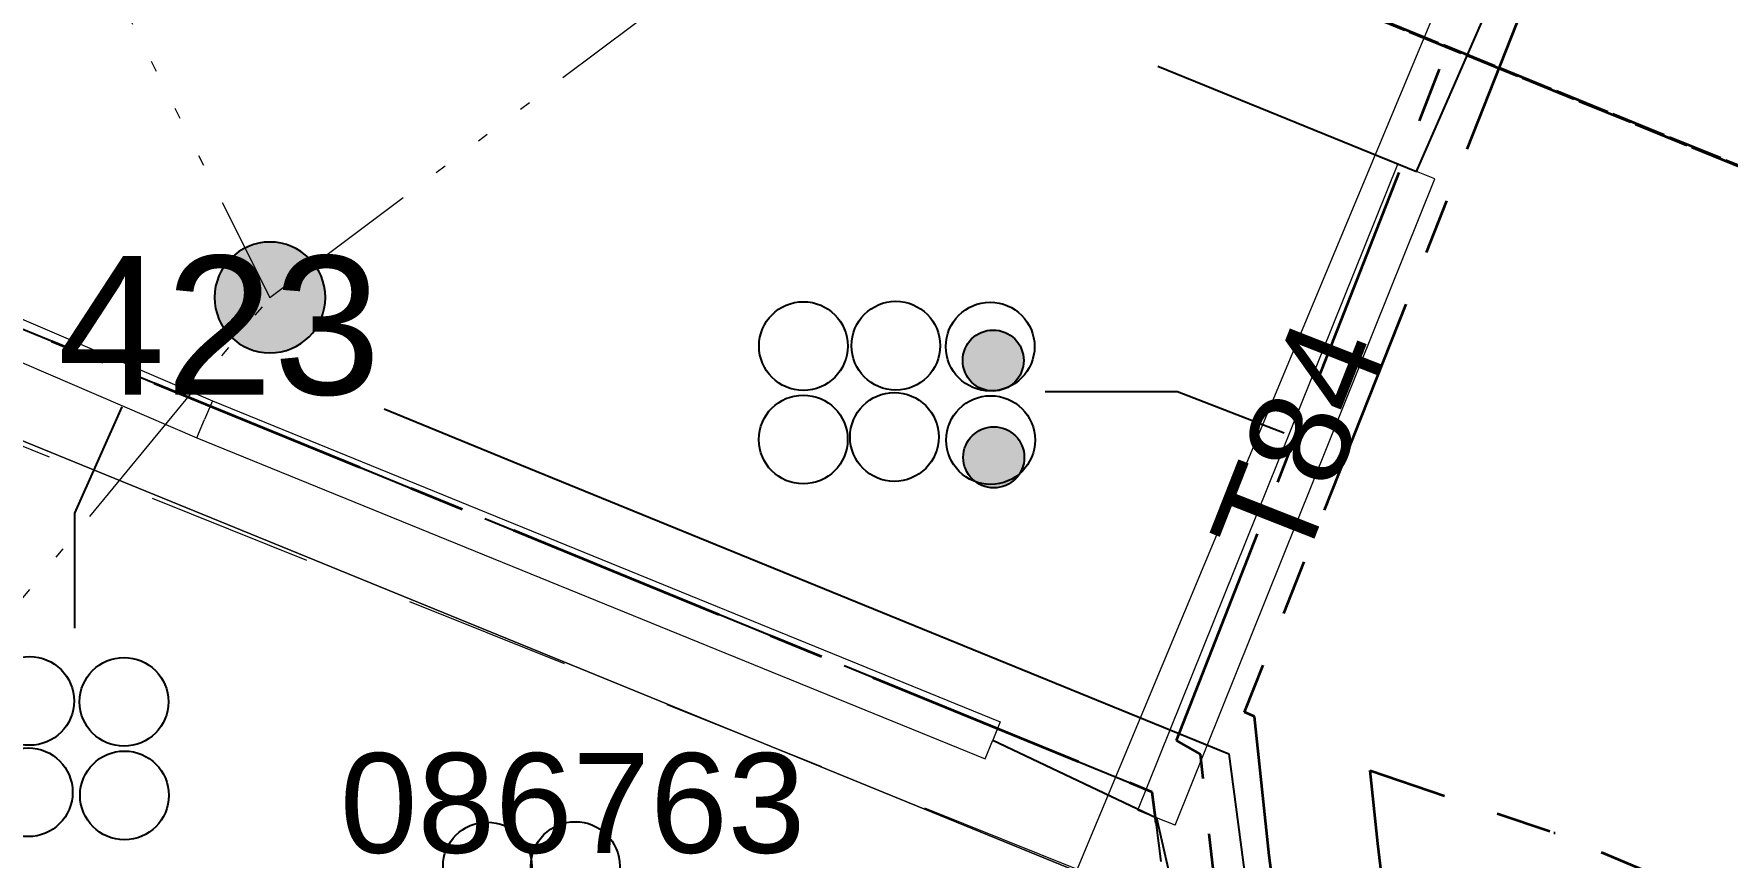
# Model space of a CAD drawing. Header units: metres. Extents: x 308278 to 310511, y 6271134 to 6272874.
# Drawn here: x 309083.38 to 309113.91, y 6272536.92 to 6272551.77 of the extents above; entities that cross this region are included whole.
import ezdxf
from ezdxf.enums import TextEntityAlignment as Align

# ---------------------------------------------------------------- set-up
doc = ezdxf.new("R2010")
doc.units = ezdxf.units.M
for name, pattern in [('Cable Exist OH', [1, 1, 0]), ('Cable Exist UG', [7, 4, -1, 1, -1]), ('Dash', [5, 3, -2]), ('DASHED', [19.05, 12.7, -6.35]), ('PHANTOMX2', [6.6, 3, -0.75, 0.2, -0.75, 0.2, -0.75, 0.2, -0.75])]:
    doc.linetypes.add(name, pattern=pattern)
doc.layers.get('0').update_dxf_attribs({"color": 6})
for name, color, linetype, lineweight in [('_User Miscellaneous1', 30, 'Continuous', 13), ('_User_HV_Exist', 1, 'Continuous', 35), ('_User_LV_Exist', 5, 'Continuous', 35), ('_User_SL_Exist', 4, 'Continuous', 35), ('Cadastre Developer_SP_EXT', 98, 'Continuous', 15), ('Cadastre Land Parcels_SP_EXT', 118, 'Continuous', 15), ('Cadastre Other Property_SP_EXT', 138, 'DASHED', 15), ('Cadastre Roads_SP_EXT', 218, 'Continuous', 15), ('Mains_HV_EXT', 13, 'Continuous', 25), ('Mains_LV_EXT', 163, 'Continuous', 25), ('Mains_LV_SL_EXT', 135, 'Continuous', 25), ('Services_SP_EXT', 42, 'PHANTOMX2', 20)]:
    doc.layers.add(name, color=color, linetype=linetype, lineweight=lineweight)
for name, color, linetype in [('Duct_SP_EXT', 30, 'Continuous'), ('Equip_HV_EXT', 7, 'Continuous'), ('SupportsOH_SP_TR_HV_LV_SL_EXT', 7, 'Continuous'), ('Trench_SP_EXT', 7, 'Continuous')]:
    doc.layers.add(name, color=color, linetype=linetype)
doc.layers.add('UNKNOWN_FEATURES', color=1, linetype='DASHED', plot=False)
doc.styles.add('POLE_LABEL', font='arial.ttf', dxfattribs={"height": 2})
doc.styles.get("Standard").update_dxf_attribs({"font": 'arial.ttf'})
doc.styles.add('SWITCH_LABEL', font='arial.ttf', dxfattribs={"height": 2})

# ---------------------------------------------------------------- blocks, each defined once
blk = doc.blocks.new('DUCT_EXT')
blk.add_circle((0, 0.8), 0.8)
at = {"flags": 1}
blk.add_attdef('Z', (0, 0), '', height=0.2, dxfattribs=at)
at = {"flags": 9}
for tag, p in [('DUCT_CODE', (0, 0)), ('XSECT_TYPE', (0, -0.2)), ('FB_REFERENCE', (0, -0.4)), ('STATE', (0, -0.6)), ('NOTES', (0, -0.8))]:
    blk.add_attdef(tag, text='', height=0.2, dxfattribs=at).set_placement(p, align=Align.MIDDLE_LEFT)
blk = doc.blocks.new('POLE_EXT')
blk.add_hatch(color=256).paths.add_polyline_path([(-1, 0, 1), (1, 0, 1)])
blk.add_lwpolyline([(-1, 0, 1), (1, 0, 1)], format="xyb", close=True)
at = {"flags": 8}
blk.add_attdef('pNumber', text='', height=2, dxfattribs=at).set_placement((2.5, 2.5), align=Align.MIDDLE_CENTER)
at = {"style": 'POLE_LABEL', "flags": 9}
for tag, p in [('STRUCTURE_PLANT_NUMBER', (1.355, 0.028)), ('STREET_CODE', (1.355, -0.2))]:
    blk.add_attdef(tag, text='', height=0.2, dxfattribs=at).set_placement(p, align=Align.MIDDLE_LEFT)
at = {"flags": 9}
for tag, p in [('OWNED_BY', (1.355, -0.4)), ('PARENT', (1.355, -0.6)), ('SPECIAL_USE', (1.355, -0.8)), ('STATE', (1.355, -1)), ('USAGE', (1.355, -1.2)), ('cLV', (1.355, -1.4)), ('hDepth', (1.355, -1.6)), ('hDia', (1.355, -1.8)), ('cHV', (1.355, -2)), ('LBRACKET', (1.355, -2.2)), ('LExisting', (1.355, -2.4)), ('LANTNUMBER', (1.355, -2.6)), ('LOther', (1.355, -2.8)), ('LRemove', (1.355, -3)), ('cLinedev', (1.355, -3.4)), ('LEGEND', (1.355, -3.2)), ('LOCATION', (1.355, -3.6)), ('pExisting', (1.355, -3.8)), ('PFNUMBER', (1.355, -4)), ('NEWPFNUMBER', (1.355, -4.2)), ('pFooting', (1.355, -4.4)), ('pNew', (1.355, -4.6)), ('pRelocate', (1.355, -5)), ('pRemove', (1.355, -5.2)), ('pReplace', (1.355, -5.4)), ('pStay', (1.355, -5.6)), ('pType', (1.355, -5.8)), ('cspan', (1.355, -6)), ('STREETNAME', (1.355, -6.2)), ('SUBURB', (1.355, -6.4)), ('NOTES', (1.355, -6.6)), ('MAINTAINED_BY', (1.355, -6.814)), ('OPERATED_BY', (1.355, -7.014))]:
    blk.add_attdef(tag, text='', height=0.2, dxfattribs=at).set_placement(p, align=Align.MIDDLE_LEFT)
at = {"flags": 1}
blk.add_attdef('Z', (1.355, -7.328), '', height=0.2, dxfattribs=at)
blk = doc.blocks.new('SWG_HOLEC_SU_EXT')
blk.add_line((1.8, -2), (5.8, -2))
for points in [[(1.8, -0.8, 1), (1.8, 0.8, 1)], [(5.8, -0.8, 1), (5.8, 0.8, 1)]]:
    blk.add_lwpolyline(points, format="xyb", close=True)
for points in [[(1, 0), (0, 0)], [(6.6, 0), (7.6, 0)]]:
    blk.add_lwpolyline(points)
at = {"style": 'SWITCH_LABEL', "flags": 8}
blk.add_attdef('ASSET_NUM', text='', height=2.5, rotation=179.9544, dxfattribs=at).set_placement((-2.4, 0), align=Align.MIDDLE_LEFT)
at = {"flags": 1}
blk.add_attdef('Z', (0, 0), '', height=0.2, dxfattribs=at)
at = {"flags": 9}
for tag, p in [('ACTUAL_STATUS', (0, -0.4)), ('CONSTRUCTED_VOLTAGE', (0, -0.6)), ('OPERATING_VOLTAGE', (0, -1)), ('NO_PHASES', (0, -0.8)), ('ORIENTATION', (0, -1.2)), ('OWNED_BY', (0, -1.4)), ('PARENT', (0, -1.6)), ('STATE', (0, -1.8)), ('SWITCH_TYPE', (0, -2)), ('USAGE', (0, -2.2)), ('LOCATION', (0, -2.4)), ('STREETNAME', (0, -2.6)), ('SUBURB', (0, -2.8)), ('NOTES', (0, -3))]:
    blk.add_attdef(tag, text='', height=0.2, dxfattribs=at).set_placement(p, align=Align.MIDDLE_LEFT)
at = {"style": 'SWITCH_LABEL', "flags": 9}
blk.add_attdef('STREET_CODE', text='', height=0.2, dxfattribs=at).set_placement((0, -0.2), align=Align.MIDDLE_LEFT)
blk = doc.blocks.new('CABLE_LARGE_EXT')
h = blk.add_hatch(color=256)
edge = h.paths.add_edge_path()
edge.add_arc((0, 0.55), 0.55, 0, 360)
blk.add_circle((0, 0.55), 0.55)
at = {"flags": 1}
blk.add_attdef('Z', (0, 0), '', height=0.2, dxfattribs=at)
at = {"flags": 9}
for tag, p in [('COND_CODE', (0, 0)), ('STATE', (0, -0.4)), ('FB_REFERENCE', (0, -0.2)), ('XSECT_SIZE', (0, -0.6)), ('NOTES', (0, -0.8))]:
    blk.add_attdef(tag, text='', height=0.2, dxfattribs=at).set_placement(p, align=Align.MIDDLE_LEFT)

msp = doc.modelspace()

# ---------------------------------------------------------------- linework, layer by layer
at = {"layer": '_User Miscellaneous1'}
for p, q in [((309103.287, 6272537.767), (309107.972, 6272549.421)), ((309107.972, 6272549.421), (309108.306, 6272549.287)), ((309103.956, 6272537.499), (309108.64, 6272549.153)), ((309108.64, 6272549.153), (309108.306, 6272549.287)), ((309077.438, 6272549.087), (309086.601, 6272545.148)), ((309077.154, 6272548.425), (309086.323, 6272544.484)), ((309086.601, 6272545.148), (309086.462, 6272544.816)), ((309086.601, 6272545.148), (309100.805, 6272539.363)), ((309086.323, 6272544.484), (309086.462, 6272544.816)), ((309086.323, 6272544.484), (309100.533, 6272538.696)), ((309100.805, 6272539.363), (309100.669, 6272539.029)), ((309100.533, 6272538.696), (309100.669, 6272539.029)), ((309103.287, 6272537.767), (309103.621, 6272537.633)), ((309103.956, 6272537.499), (309103.621, 6272537.633))]:
    msp.add_line(p, q, dxfattribs=at)
at = {"layer": '_User_HV_Exist', "linetype": 'Cable Exist UG'}
msp.add_lwpolyline([(309092.123, 6272529.149), (309093.84, 6272530.431), (309097.775, 6272525.434), (309097.775, 6272525.434), (309105.233, 6272531.38), (309104.412, 6272538.78), (309103.983, 6272539.026), (309109.22, 6272552.393), (309109.22, 6272552.393), (309108.825, 6272552.555), (309101.725, 6272555.458), (309099.767, 6272556.534), (309099.027, 6272555.545)], dxfattribs=at)
at = {"layer": '_User_HV_Exist', "linetype": 'Cable Exist OH'}
msp.add_lwpolyline([(309099.018, 6272555.549), (309165.495, 6272528.392), (309220.586, 6272485.222)], dxfattribs=at)
at = {"layer": '_User_LV_Exist', "linetype": 'Cable Exist UG', "flags": 128}
for points in [[(309088.41, 6272519.56), (309090.547, 6272518.692), (309090.547, 6272518.692), (309106.366, 6272530.933), (309105.655, 6272536.949), (309105.39, 6272539.457), (309105.39, 6272539.457), (309105.21, 6272539.534), (309110.51, 6272552.947), (309109.203, 6272553.481), (309102.156, 6272556.362), (309101.772, 6272556.573), (309099.856, 6272557.355), (309099.047, 6272555.537)], [(309092.123, 6272529.149), (309094.029, 6272529.36), (309099.018, 6272522.787), (309099.018, 6272522.787), (309108.464, 6272530.033), (309107.609, 6272537.168), (309107.472, 6272538.482), (309110.797, 6272537.36), (309110.797, 6272537.36), (309121.888, 6272532.717), (309127.544, 6272530.513), (309129.104, 6272532.081), (309153.624, 6272522.087), (309153.736, 6272519.895), (309154.704, 6272519.501), (309154.704, 6272519.501), (309173.909, 6272511.673), (309174.899, 6272513.442), (309174.899, 6272513.442), (309178.442, 6272511.963), (309189.48, 6272501.444), (309189.591, 6272501.338), (309189.591, 6272501.338), (309195.408, 6272495.698), (309194.774, 6272483.883), (309194.774, 6272483.883), (309167.287, 6272463.11), (309153.511, 6272452.708), (309145.282, 6272446.586), (309145.402, 6272444.171), (309143.788, 6272442.913), (309140.998, 6272443.237)]]:
    msp.add_lwpolyline(points, dxfattribs=at)
at = {"layer": '_User_LV_Exist', "linetype": 'Cable Exist OH', "flags": 128}
msp.add_lwpolyline([(309165.737, 6272528.332), (309099.01, 6272555.556)], dxfattribs=at)
at = {"layer": '_User_SL_Exist', "linetype": 'Cable Exist UG', "flags": 128}
msp.add_lwpolyline([(309088.282, 6272519.46), (309088.787, 6272519.851), (309088.787, 6272519.851), (309104.341, 6272531.882), (309103.543, 6272538.094), (309077.65, 6272548.706)], dxfattribs=at)
at = {"layer": 'Cadastre Developer_SP_EXT', "linetype": 'Dash'}
msp.add_lwpolyline([(309102.679, 6272532.868), (309102.227, 6272536.685), (309076.892, 6272546.855), (309068.215, 6272544.732), (309086.591, 6272520.626), (309102.679, 6272532.868)], close=True, dxfattribs=at)
at = {"layer": 'Cadastre Land Parcels_SP_EXT', "linetype": 'Continuous'}
msp.add_lwpolyline([(309102.181, 6272536.666), (309076.447, 6272547.177), (309035.199, 6272564.026), (309026.206, 6272571.197), (308948.153, 6272512.267), (309029.266, 6272533.918), (309037.199, 6272504.255), (309060.067, 6272510.378), (309086.569, 6272520.587), (309102.697, 6272532.767), (309102.181, 6272536.666)], close=True, dxfattribs=at)
at = {"layer": 'Cadastre Roads_SP_EXT', "linetype": 'Continuous'}
msp.add_lwpolyline([(309035.199, 6272564.026), (309076.447, 6272547.177), (309102.181, 6272536.666), (309109.96, 6272555.333), (309109.96, 6272555.333), (309102.86, 6272558.235), (309045.578, 6272581.641), (309042.914, 6272583.763), (309027.171, 6272596.301)], dxfattribs=at)
at = {"layer": 'Duct_SP_EXT'}
for points in [[(309101.615, 6272545.32), (309104, 6272545.32), (309105.925, 6272544.576)], [(309084.123, 6272541.053), (309084.123, 6272543.125), (309084.973, 6272545.045)]]:
    msp.add_lwpolyline(points, dxfattribs=at)
at = {"layer": 'Mains_HV_EXT', "linetype": 'Cable Exist UG'}
msp.add_lwpolyline([(309092.123, 6272529.149), (309093.84, 6272530.431), (309097.775, 6272525.434), (309097.775, 6272525.434), (309105.233, 6272531.38), (309104.412, 6272538.78), (309103.983, 6272539.026), (309109.22, 6272552.393), (309109.22, 6272552.393), (309108.825, 6272552.555), (309101.725, 6272555.458), (309099.767, 6272556.534), (309099.027, 6272555.545)], dxfattribs=at)
at = {"layer": 'Mains_HV_EXT', "linetype": 'Cable Exist OH'}
msp.add_lwpolyline([(309099.018, 6272555.549), (309165.495, 6272528.392), (309220.586, 6272485.222)], dxfattribs=at)
at = {"layer": 'Mains_LV_SL_EXT', "linetype": 'Cable Exist UG'}
msp.add_lwpolyline([(309088.282, 6272519.46), (309088.787, 6272519.851), (309088.787, 6272519.851), (309104.341, 6272531.882), (309103.543, 6272538.094), (309077.65, 6272548.706)], dxfattribs=at)
at = {"layer": 'Services_SP_EXT'}
for points in [[(309074.932, 6272572.321), (309087.64, 6272547.014)], [(309087.64, 6272547.014), (309099.01, 6272555.556)], [(309080.197, 6272537.966), (309087.64, 6272547.014)]]:
    msp.add_lwpolyline(points, dxfattribs=at)
at = {"layer": 'Trench_SP_EXT', "linetype": 'Cable Exist UG'}
for points in [[(309108.306, 6272549.287), (309110.275, 6272553.789), (309110.178, 6272554.397)], [(309100.669, 6272539.029), (309103.622, 6272537.633)], [(309103.622, 6272537.633), (309104.14, 6272535.36)]]:
    msp.add_lwpolyline(points, dxfattribs=at)
at = {"layer": 'UNKNOWN_FEATURES'}
for points in [[(309103.648, 6272551.187), (309108.306, 6272549.287)], [(309089.701, 6272545.004), (309092.147, 6272544.005), (309095.842, 6272542.496), (309104.927, 6272538.785), (309105.492, 6272534.513)]]:
    msp.add_lwpolyline(points, dxfattribs=at)

# ---------------------------------------------------------------- block references
at = {"layer": 'Duct_SP_EXT'}
for p in [(309097.256, 6272545.338), (309098.922, 6272545.345), (309100.623, 6272545.329), (309097.253, 6272543.653), (309100.631, 6272543.642), (309083.308, 6272538.938), (309085.009, 6272538.922), (309085.017, 6272537.235), (309091.559, 6272535.953), (309093.144, 6272535.961)]:
    msp.add_blockref('DUCT_EXT', p, dxfattribs=at)
at = {"layer": 'Duct_SP_EXT', "rotation": 270.4568547504928}
for name, p in [('CABLE_LARGE_EXT', (309100.127, 6272545.873)), ('DUCT_EXT', (309098.096, 6272544.492)), ('CABLE_LARGE_EXT', (309100.138, 6272544.127)), ('DUCT_EXT', (309082.482, 6272538.085))]:
    msp.add_blockref(name, p, dxfattribs=at)
at = {"layer": 'Equip_HV_EXT'}
ref = msp.add_blockref('SWG_HOLEC_SU_EXT', (309093.931, 6272530.5), dxfattribs=dict(at, rotation=128.4985633322441))
ref.add_attrib('ASSET_NUM', 'A6755', dxfattribs={"layer": '0', "height": 2.5, "style": 'SWITCH_LABEL'}).set_placement((309091.532, 6272531.75), align=Align.BOTTOM_LEFT)
at = {"layer": 'SupportsOH_SP_TR_HV_LV_SL_EXT'}
ref = msp.add_blockref('POLE_EXT', (309087.64, 6272547.014), dxfattribs=at)
ref.add_attrib('ASSET_NUM', '423', dxfattribs={"layer": '0', "height": 2.5, "style": 'POLE_LABEL'}).set_placement((309089.64, 6272547.764), align=Align.TOP_RIGHT)

# ---------------------------------------------------------------- texts
at = {"layer": 'Cadastre Other Property_SP_EXT'}
msp.add_text('086763', height=1.8, dxfattribs=at).set_placement((309088.9, 6272536.999))
at = {"layer": 'Mains_LV_EXT'}
msp.add_text('T84', height=1.8, rotation=68.5438, dxfattribs=at).set_placement((309106.231, 6272542.06))

doc.saveas('drawing.dxf')
